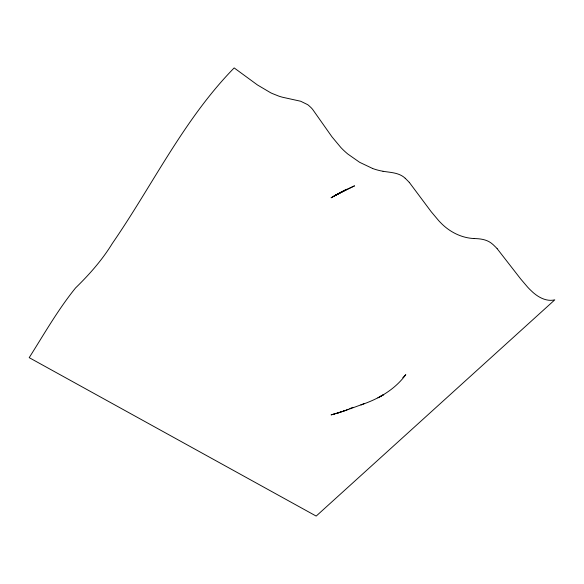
<?xml version="1.0" encoding="UTF-8"?>
<svg xmlns="http://www.w3.org/2000/svg" width="584" height="584" viewBox="0 0 584 584"><rect width="100%" height="100%" fill="white"/><g stroke="black" fill="none" stroke-linecap="round" stroke-linejoin="round"><path stroke-width="0.88" d="M402.821 377.709L405.792 374.673C394.813 389.637 378.344 399.12 360.963 404.865L364.022 403.748M333.092 196.589L346.845 189.274L331.062 197.793L340.165 192.596L354.546 185.836L335.187 195.363L345.407 189.968M377.892 397.865L383.717 394.609L379.337 397.047M353.013 407.311L349.758 408.654M362.08 404.449L343.757 411.151L331.077 414.881L335.034 413.852L333.96 414.122M343.356 411.136L345.472 410.326M346.173 410.056L348.349 409.223M343.939 410.932L337.895 412.99M336.91 413.268L340.8 412.092M474.201 238.557C480.625 238.673 487.45 239.586 492.421 244.068A7.738 1.759 43.5 0 1 493.341 244.857L496.13 247.572A17.52 4.022 43.5 0 1 497.145 248.674M473.974 238.535C461.272 237.943 449.242 231.731 440.526 222.57A23.608 5.716 42.8 0 1 438.73 220.686L431.182 211.7L409.267 182.347M383.031 171.273C390.645 172.572 399.054 172.557 405.07 178.135M382.943 171.258L380.841 170.849A137.152 31.835 39.5 0 1 379.33 170.513L377.235 169.973A90.097 21.535 40.1 0 1 372.643 168.499M372.643 168.491L359.635 162.308L347.794 154.015A20.812 5.278 40.7 0 1 343.684 150.351A22.068 5.592 40.7 0 1 342.531 149.227L341.954 148.643A26.061 6.577 40.8 0 1 340.881 147.54L331.975 136.846L312.571 109.303A14.082 3.497 39.7 0 0 310.812 107.398L308.615 105.397A5.614 1.38 39.8 0 0 307.607 104.624L300.687 101.251L282.627 97.265A96.491 22.922 38.1 0 1 278.794 96.119L272.224 93.498A40.807 10.147 38.7 0 1 270.604 92.732L257.456 84.957L234.169 67.919C183.945 119.172 152.738 184.902 112.325 243.448C102.2 259.997 89.381 274.473 75.555 287.941C57.984 309.673 44.099 334.084 29.2 357.649L316.178 516.081L554.8 299.833C547.434 301.694 539.996 298.168 534.36 293.569A12.118 2.759 44.4 0 1 532.725 292.175L529.673 289.27A21.404 4.818 44.4 0 1 527.527 287.007L520.607 278.867L497.181 248.718M405.186 178.237L409.201 182.274"/></g></svg>
